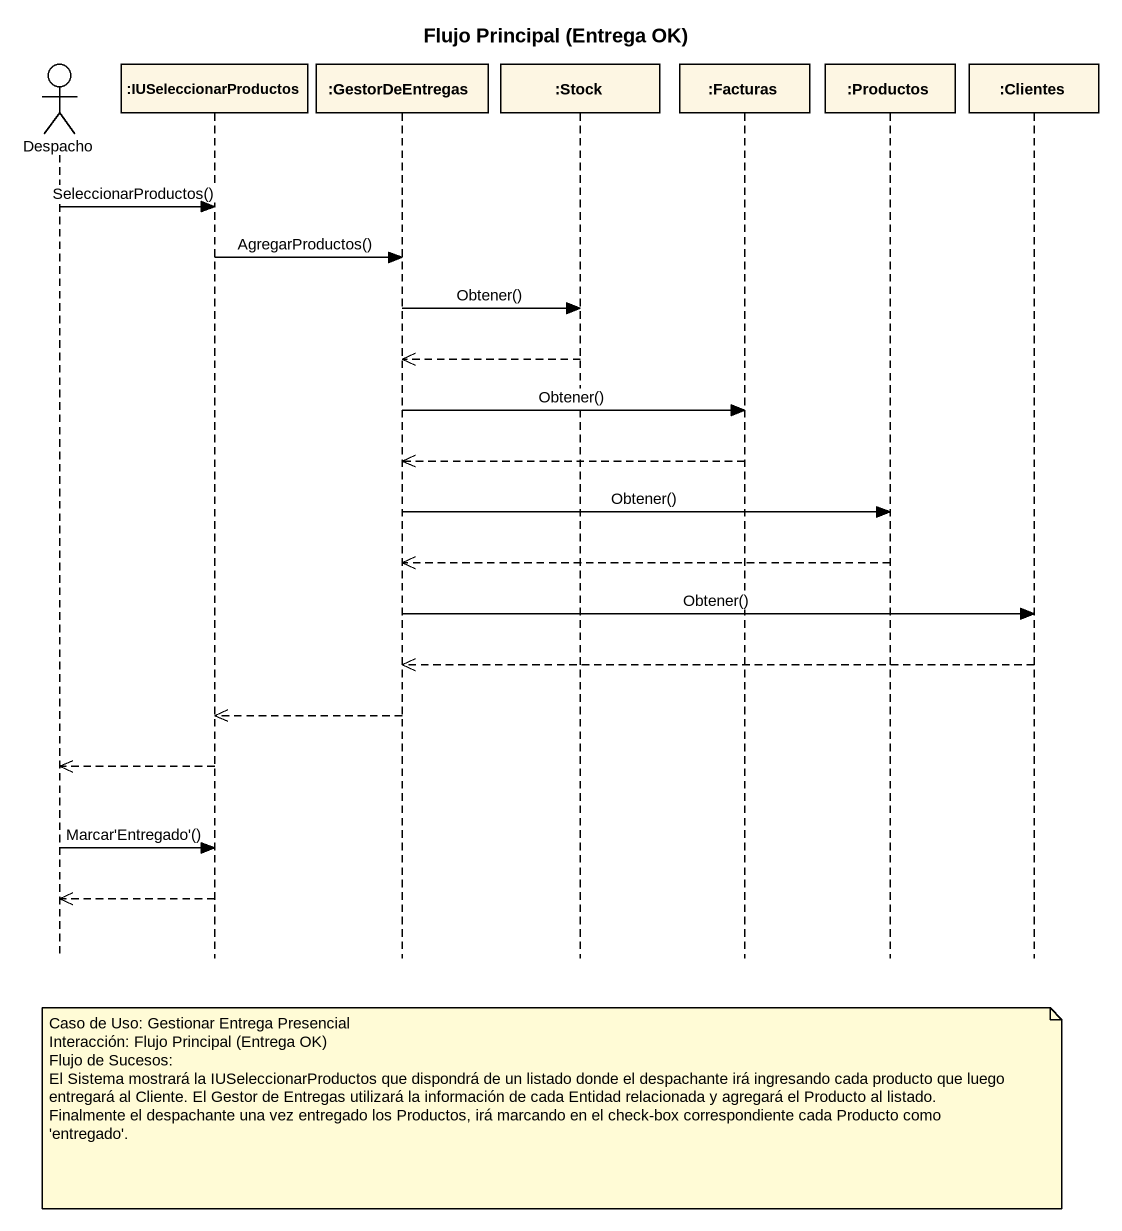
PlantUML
@startuml
title Flujo Principal (Entrega OK)
hide footbox
actor Despacho
participant ":IUSeleccionarProductos" as IUSeleccionarProductos
participant ":GestorDeEntregas" as GestorDeEntregas
participant ":Stock" as Stock
participant ":Facturas" as Facturas
participant ":Productos" as Productos
participant ":Clientes" as Clientes

Despacho -> IUSeleccionarProductos : SeleccionarProductos()
IUSeleccionarProductos -> GestorDeEntregas : AgregarProductos()
GestorDeEntregas -> Stock : Obtener()
Stock -->> GestorDeEntregas
GestorDeEntregas -> Facturas : Obtener()
Facturas -->> GestorDeEntregas
GestorDeEntregas -> Productos : Obtener()
Productos -->> GestorDeEntregas
GestorDeEntregas -> Clientes : Obtener()
Clientes -->> GestorDeEntregas
GestorDeEntregas -->> IUSeleccionarProductos
IUSeleccionarProductos -->> Despacho
Despacho -> IUSeleccionarProductos : Marcar'Entregado'()
IUSeleccionarProductos -->> Despacho
note over Stock
  Caso de Uso: Gestionar Entrega Presencial
  Interacción: Flujo Principal (Entrega OK)
  Flujo de Sucesos:
  El Sistema mostrará la IUSeleccionarProductos que dispondrá de un listado donde el despachante irá ingresando cada producto que luego entregará al Cliente. El Gestor de Entregas utilizará la información de cada Entidad relacionada y agregará el Producto al listado. Finalmente el despachante una vez entregado los Productos, irá marcando en el check-box correspondiente cada Producto como 'entregado'.
end note
@enduml
